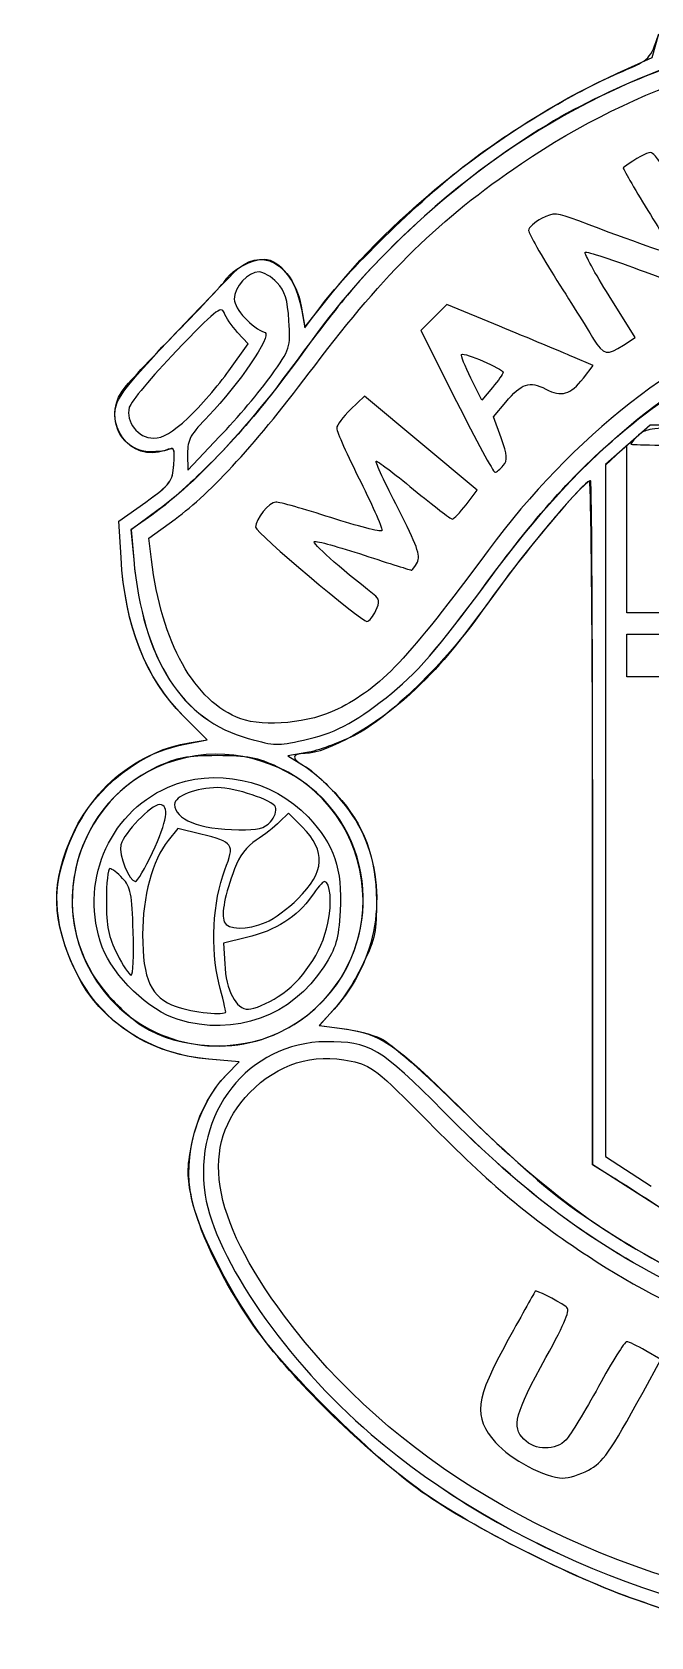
# Model space of a CAD drawing. Extents: x 1 to 120, y 2 to 120.
# Drawn here: x 0.7 to 41.7, y 7.3 to 113.5 of the extents above; entities that cross this region are included whole.
import ezdxf

# ---------------------------------------------------------------- set-up
doc = ezdxf.new("R2010")
doc.units = 0
doc.layers.get('0').update_dxf_attribs({"linetype": 'CONTINUOUS'})

msp = doc.modelspace()

# ---------------------------------------------------------------- linework, layer by layer
at = {"color": 7}
for points in [[(39.465735, 110.802949), (41.761447, 111.837557), (42.206012, 113.421556)], [(18.53589, 95.388526), (18.767778, 93.99123), (20.587135, 96.25894)], [(39.860426, 92.799896), (40.633077, 93.309406), (38.912379, 96.059805)], [(18.574509, 95.070258), (18.767778, 93.945862), (19.896667, 95.444598)], [(18.574509, 95.070258), (18.767778, 93.945862), (19.896667, 95.444598)], [(31.659991, 94.0481), (28.183315, 95.482461), (27.321256, 94.620401), (26.459197, 93.758343), (28.813853, 89.071394)], [(13.759799, 91.103989), (15.031253, 92.884645), (14.330331, 93.643989)], [(13.759799, 91.103989), (15.031253, 92.884645), (14.330331, 93.643989)], [(39.860426, 92.799896), (39.860426, 92.799896)], [(37.204749, 90.608314), (37.86172, 91.441222), (36.499193, 92.027482)], [(16.546257, 90.770521), (16.546256, 90.770521)], [(16.546257, 90.770521), (16.546256, 90.770521)], [(31.195371, 89.989084), (30.499631, 89.162247), (29.765286, 90.611407), (29.765286, 90.611407)], [(29.447738, 82.23454), (30.175801, 83.189081), (26.447345, 86.301419), (22.718889, 89.41376), (21.801667, 88.537074)], [(31.771161, 86.659596), (31.270298, 88.052447), (32.074592, 89.021186)], [(11.054041, 87.982778), (11.054041, 87.982778)], [(11.054041, 87.982778), (11.054041, 87.982778)], [(71.30308, 31.997946), (81.985556, 38.878118), (82.126667, 61.964818), (82.267778, 85.051516), (80.715556, 86.270025), (79.163333, 87.488533), (60.390707, 87.488711), (41.618083, 87.488889), (40.141263, 86.197003), (38.664444, 84.905119), (38.664444, 61.986657), (38.664444, 39.068197), (41.698333, 37.115561)], [(11.018158, 85.609659), (11.02965, 84.525556), (13.138868, 86.738426)], [(11.018158, 85.609659), (11.02965, 84.525556), (13.138868, 86.738426)], [(45.875234, 76.341111), (46.257447, 75.071111), (43.166501, 75.071111), (40.075556, 75.071111), (40.075556, 80.623639), (40.075556, 86.176169), (39.37, 85.513333), (38.664444, 84.850498), (38.664444, 61.959346), (38.664444, 39.068197), (41.698333, 37.115561)], [(31.9059, 84.825594), (31.9059, 84.825594)], [(6.616962, 78.74), (6.476088, 81.138889), (8.247488, 82.409459)], [(6.616962, 78.74), (6.476088, 81.138889), (8.247488, 82.409459)], [(6.616962, 78.74), (6.476088, 81.138889), (8.247488, 82.409459)], [(9.082818, 81.894505), (7.27611, 80.574444), (7.455448, 78.611092)], [(8.644962, 81.548187), (7.271035, 80.574444), (7.452911, 78.611092)], [(8.630867, 78.604878), (8.464356, 80.021975), (10.199571, 81.285591)], [(23.477955, 75.216961), (23.477955, 75.216961)], [(40.075556, 72.248889), (40.075556, 73.66), (60.536667, 73.66), (80.997778, 73.66), (80.997778, 72.248889), (80.997778, 70.837778), (60.536667, 70.837778), (40.075556, 70.837778), (40.075556, 72.248889), (40.075556, 72.248889)], [(11.11524, 66.473205), (12.322779, 66.654288), (10.72858, 68.252142)], [(10.745452, 66.346307), (12.318681, 66.658386), (10.73433, 68.254191)], [(10.745452, 66.346307), (12.318681, 66.658386), (10.73433, 68.254191)], [(14.534444, 68.06129), (14.534444, 68.06129)], [(18.683331, 66.639217), (18.683331, 66.639217)], [(18.683331, 66.639217), (18.683331, 66.639217)], [(18.913818, 65.818086), (17.648735, 65.602725), (18.693984, 64.956724)], [(18.913818, 65.818086), (17.648735, 65.602725), (18.693984, 64.956724)], [(18.600228, 60.899212), (17.705409, 61.814456), (17.107705, 61.223672)], [(11.890288, 60.421159), (10.375019, 60.80171), (9.72781, 59.99003)], [(16.500487, 61.231709), (16.500487, 61.231709)], [(39.158839, 37.6878), (37.818788, 38.523333), (37.818224, 61.171667)], [(46.022192, 33.302222), (37.830842, 38.523333), (37.824323, 61.171667)], [(46.022192, 33.302222), (37.830842, 38.523333), (37.824323, 61.171667)], [(8.6989, 59.202204), (8.6989, 59.202204)], [(16.212106, 54.58526), (16.212106, 54.585263)], [(7.422111, 53.956955), (7.422111, 53.956955)], [(14.920502, 53.565346), (13.405556, 53.191308), (13.475218, 51.842255)], [(17.022994, 49.667307), (17.022994, 49.667307)], [(20.766955, 48.887753), (19.739698, 47.750702), (21.229293, 47.554196)], [(10.391344, 48.141348), (10.391344, 48.141348)], [(13.546667, 48.660538), (13.546667, 48.660538)], [(20.720432, 48.836247), (19.72952, 47.739424), (21.247801, 47.549729)], [(20.720432, 48.836247), (19.72952, 47.739424), (21.247801, 47.549729)], [(17.04306, 47.269603), (17.04306, 47.269603)], [(17.076765, 47.285546), (17.076765, 47.285546)], [(13.585809, 44.478406), (14.422353, 45.353481), (12.405783, 45.52254)], [(13.585809, 44.478406), (14.422353, 45.353481), (12.420874, 45.521276)], [(13.585809, 44.478406), (14.422353, 45.353481), (12.420874, 45.521276)], [(41.153472, 23.465175), (42.33994, 25.622569), (41.332729, 26.216841)], [(37.539851, 18.307341), (37.539851, 18.307332)]]:
    msp.add_lwpolyline(points, dxfattribs=at)
for points in [[(50.902675, 113.521511), (40.770545, 111.466708), (31.963112, 106.719199), (24.56924, 99.326883)], [(33.102844, 104.817769), (40.880891, 110.078497), (49.219406, 112.769609), (58.702222, 113.079525)], [(50.925061, 113.525794), (45.386481, 112.40211), (39.179379, 110.0385), (34.82561, 107.395263)], [(39.789543, 110.926367), (41.607181, 111.696545), (41.634102, 111.72415), (42.192222, 113.390127)], [(39.789543, 110.926367), (41.607181, 111.696545), (41.634102, 111.72415), (42.192222, 113.390127)], [(20.587135, 96.25894), (25.223318, 102.037642), (32.562955, 107.692074), (39.465735, 110.802949)], [(29.798185, 105.027792), (32.883791, 107.334887), (36.876395, 109.691992), (39.789543, 110.926367)], [(29.798185, 105.027792), (32.883791, 107.334887), (36.876395, 109.691992), (39.789543, 110.926367)], [(34.82561, 107.395263), (28.844181, 103.76385), (22.977491, 98.393845), (19.266296, 93.153224)], [(41.649627, 105.551111), (41.392698, 105.551111), (40.753081, 105.194946), (39.850116, 104.54907)], [(45.769665, 99.417878), (42.68549, 104.444092), (41.941843, 105.551111), (41.649627, 105.551111)], [(19.433156, 91.432899), (24.099175, 97.634897), (27.709338, 101.169839), (33.102844, 104.817769)], [(19.896667, 95.444598), (21.755102, 97.911893), (26.761187, 102.757037), (29.798185, 105.027792)], [(19.896667, 95.444598), (21.755102, 97.911893), (26.761187, 102.757037), (29.798185, 105.027792)], [(39.850116, 104.54907), (39.803736, 104.515895), (40.532248, 103.244376), (41.469028, 101.723472)], [(34.44573, 101.184227), (33.972023, 100.939263), (33.58519, 100.58335), (33.586101, 100.393308)], [(36.915175, 101.018524), (35.412629, 101.589482), (35.250453, 101.600365), (34.44573, 101.184227)], [(43.081104, 98.86703), (42.995678, 98.781602), (40.625045, 99.608794), (36.915175, 101.018524)], [(41.469028, 101.723472), (42.405808, 100.202568), (43.131243, 98.91717), (43.081104, 98.86703)], [(33.586101, 100.393308), (33.586948, 100.203266), (34.429302, 98.714278), (35.457852, 97.084444)], [(14.01625, 97.547797), (15.839591, 99.466343), (18.022851, 98.279682), (18.574509, 95.070258)], [(14.01625, 97.547797), (15.839591, 99.466343), (18.022851, 98.279682), (18.574509, 95.070258)], [(24.56924, 99.326883), (22.064817, 96.822986), (21.163393, 95.724519), (16.945233, 90.03634)], [(38.912379, 96.059805), (37.965998, 97.572524), (37.253068, 98.871587), (37.328094, 98.946612)], [(37.328094, 98.946612), (37.403117, 99.021637), (39.189254, 98.436613), (41.297281, 97.64656)], [(13.619367, 97.224376), (13.929191, 97.778001), (15.329758, 98.495556), (16.100532, 98.495556)], [(16.100532, 98.495556), (17.079705, 98.495556), (18.272892, 96.973287), (18.53589, 95.388526)], [(10.270605, 93.626037), (11.981757, 95.371634), (13.4887, 96.990887), (13.619367, 97.224376)], [(11.266454, 94.666497), (12.44296, 95.897792), (13.680368, 97.194377), (14.01625, 97.547797)], [(11.266454, 94.666497), (12.44296, 95.897792), (13.680368, 97.194377), (14.01625, 97.547797)], [(15.755249, 97.648889), (15.024858, 97.648889), (14.111111, 96.64332), (14.111111, 95.839532)], [(15.755249, 97.648889), (15.024858, 97.648889), (14.111111, 96.64332), (14.111111, 95.839532)], [(16.941899, 96.934216), (16.572628, 97.327286), (16.038636, 97.648889), (15.755249, 97.648889)], [(16.941899, 96.934216), (16.572628, 97.327286), (16.038636, 97.648889), (15.755249, 97.648889)], [(17.728863, 94.404643), (17.63826, 95.827534), (17.46828, 96.373909), (16.941899, 96.934216)], [(17.728863, 94.404643), (17.63826, 95.827534), (17.46828, 96.373909), (16.941899, 96.934216)], [(35.457852, 97.084444), (36.486403, 95.454611), (37.5777, 93.708361), (37.88296, 93.203889)], [(41.297281, 97.64656), (45.012404, 96.254195), (45.156445, 96.223742), (45.989474, 96.65452)], [(14.111111, 95.839532), (14.111111, 95.198113), (15.282192, 93.924916), (16.146795, 93.626339)], [(14.111111, 95.839532), (14.111111, 95.198113), (15.282192, 93.924916), (16.146795, 93.626339)], [(6.208889, 88.207195), (6.208889, 89.245124), (6.765202, 89.955624), (11.266454, 94.666497)], [(6.208889, 88.207195), (6.208889, 89.245124), (6.765202, 89.955624), (11.266454, 94.666497)], [(13.433527, 94.955225), (13.266129, 95.426861), (12.807923, 95.057495), (10.28261, 92.415225)], [(13.433527, 94.955225), (13.266129, 95.426861), (12.807923, 95.057495), (10.28261, 92.415225)], [(14.330331, 93.643989), (13.944825, 94.061627), (13.541263, 94.651685), (13.433527, 94.955225)], [(14.330331, 93.643989), (13.944825, 94.061627), (13.541263, 94.651685), (13.433527, 94.955225)], [(50.8, 94.780828), (43.814388, 92.501613), (36.481461, 86.760225), (30.903333, 79.202537)], [(39.96896, 87.187185), (44.719296, 91.128672), (49.445903, 93.501077), (54.751111, 94.606731)], [(6.684154, 89.754425), (6.94555, 90.138213), (8.559453, 91.880439), (10.270605, 93.626037)], [(16.146795, 93.626339), (16.626159, 93.460799), (14.350302, 90.103362), (12.434397, 88.149659)], [(16.146795, 93.626339), (16.626159, 93.460799), (14.350302, 90.103362), (12.434397, 88.149659)], [(16.546256, 90.770521), (17.818715, 92.553711), (17.842139, 92.625692), (17.728863, 94.404643)], [(16.546256, 90.770521), (17.818715, 92.553711), (17.842139, 92.625692), (17.728863, 94.404643)], [(30.896162, 77.187778), (37.430764, 86.083809), (43.713064, 91.163202), (51.274641, 93.664272)], [(36.499193, 92.027482), (35.749803, 92.349924), (33.572162, 93.259202), (31.659991, 94.0481)], [(19.266296, 93.153224), (15.582921, 87.951891), (11.710498, 83.720821), (8.644962, 81.548187)], [(37.88296, 93.203889), (38.520455, 92.150362), (38.791473, 92.094993), (39.860426, 92.799896)], [(10.28261, 92.415225), (8.657341, 90.714686), (7.252372, 89.036658), (7.160455, 88.686276)], [(10.28261, 92.415225), (8.657341, 90.714686), (7.252372, 89.036658), (7.160455, 88.686276)], [(10.199571, 81.285591), (12.601079, 83.034412), (15.565972, 86.292701), (19.433156, 91.432899)], [(29.765286, 90.611407), (29.361395, 91.408448), (29.085004, 92.114632), (29.15108, 92.180712)], [(29.15108, 92.180712), (29.311992, 92.341621), (31.891111, 91.227315), (31.891111, 90.99688)], [(11.054041, 87.982778), (11.842908, 88.720083), (13.060499, 90.124627), (13.759799, 91.103989)], [(11.054041, 87.982778), (11.842908, 88.720083), (13.060499, 90.124627), (13.759799, 91.103989)], [(13.138868, 86.738426), (14.298938, 87.955504), (15.832263, 89.769947), (16.546257, 90.770521)], [(13.138868, 86.738426), (14.298938, 87.955504), (15.832263, 89.769947), (16.546257, 90.770521)], [(31.891111, 90.99688), (31.891111, 90.897354), (31.578028, 90.443849), (31.195371, 89.989084)], [(32.074592, 89.021186), (33.111355, 90.269926), (33.63915, 90.443259), (34.713333, 89.887778)], [(34.713333, 89.887778), (35.76806, 89.342358), (36.335688, 89.506521), (37.204749, 90.608314)], [(9.526902, 85.823103), (7.243587, 84.954988), (5.272172, 87.681319), (6.684154, 89.754425)], [(16.945233, 90.03634), (14.816176, 87.165313), (11.268194, 83.491239), (9.082818, 81.894505)], [(8.492879, 85.742269), (7.188611, 85.787078), (6.208889, 86.844412), (6.208889, 88.207195)], [(8.492879, 85.742269), (7.188611, 85.787078), (6.208889, 86.844412), (6.208889, 88.207195)], [(7.160455, 88.686276), (6.903675, 87.70745), (7.741154, 86.642222), (8.767486, 86.642222)], [(7.160455, 88.686276), (6.903675, 87.70745), (7.741154, 86.642222), (8.767486, 86.642222)], [(21.801667, 88.537074), (21.297194, 88.054894), (20.884444, 87.492685), (20.884444, 87.287715)], [(28.813853, 89.071394), (30.108914, 86.49357), (31.252044, 84.384444), (31.354144, 84.384444)], [(8.767486, 86.642222), (9.394752, 86.642222), (9.998377, 86.996112), (11.054041, 87.982778)], [(8.767486, 86.642222), (9.394752, 86.642222), (9.998377, 86.996112), (11.054041, 87.982778)], [(12.434397, 88.149659), (11.210028, 86.901133), (11.008304, 86.539347), (11.018158, 85.609659)], [(12.434397, 88.149659), (11.210028, 86.901133), (11.008304, 86.539347), (11.018158, 85.609659)], [(20.884444, 87.287715), (20.884444, 87.082746), (21.590721, 85.506769), (22.453947, 83.785543)], [(30.898126, 77.187778), (34.200888, 81.680527), (36.844391, 84.594641), (39.96896, 87.187185)], [(60.334929, 87.479499), (42.45759, 87.470525), (41.599609, 87.446612), (40.992778, 86.940373)], [(10.107016, 84.90642), (10.172317, 85.815162), (10.106, 86.077721), (9.851006, 85.92012)], [(10.107016, 84.90642), (10.172317, 85.815162), (10.106, 86.077721), (9.851006, 85.92012)], [(31.9059, 84.825594), (32.208518, 85.190228), (32.185147, 85.508341), (31.771161, 86.659596)], [(40.992778, 86.940373), (40.643528, 86.649018), (40.357778, 86.335743), (40.357778, 86.244207)], [(40.357778, 86.244207), (40.357778, 86.152671), (49.374778, 86.077778), (60.395556, 86.077778)], [(9.851006, 85.92012), (9.661731, 85.803142), (9.050574, 85.723109), (8.492879, 85.742269)], [(9.851006, 85.92012), (9.661731, 85.803142), (9.050574, 85.723109), (8.492879, 85.742269)], [(10.105631, 84.878071), (10.189212, 86.032456), (10.168122, 86.066895), (9.526902, 85.823103)], [(24.948537, 81.977278), (24.090274, 83.643394), (23.435182, 85.053701), (23.492777, 85.111294)], [(23.492777, 85.111294), (23.550371, 85.16889), (24.666723, 84.33041), (25.97356, 83.248006)], [(8.247488, 82.409459), (9.904679, 83.598108), (10.024571, 83.759099), (10.107016, 84.90642)], [(8.247488, 82.409459), (9.904679, 83.598108), (10.024571, 83.759099), (10.107016, 84.90642)], [(8.247488, 82.409459), (9.892634, 83.58947), (10.025071, 83.765418), (10.105631, 84.878071)], [(31.354144, 84.384444), (31.456241, 84.384444), (31.704531, 84.582962), (31.9059, 84.825594)], [(22.453947, 83.785543), (23.317174, 82.064318), (23.954117, 80.58671), (23.869375, 80.501967)], [(25.97356, 83.248006), (27.280396, 82.165602), (28.432887, 81.28), (28.534651, 81.28)], [(37.687987, 83.82), (37.214336, 83.82), (32.919269, 78.663913), (30.517632, 75.212222)], [(37.687987, 83.82), (37.214336, 83.82), (32.919269, 78.663913), (30.517632, 75.212222)], [(37.606111, 83.800764), (37.267495, 83.769987), (33.771673, 79.661204), (31.859615, 77.046667)], [(37.818224, 61.171667), (37.818004, 73.62825), (37.722528, 83.811344), (37.606111, 83.800764)], [(37.824323, 61.171667), (37.820738, 73.62825), (37.759378, 83.82), (37.687987, 83.82)], [(37.824323, 61.171667), (37.820738, 73.62825), (37.759378, 83.82), (37.687987, 83.82)], [(16.859873, 82.408889), (16.433952, 82.408889), (15.522222, 81.268234), (15.522222, 80.735368)], [(20.50062, 81.378391), (18.732546, 81.945164), (17.09421, 82.408889), (16.859873, 82.408889)], [(26.226799, 78.420654), (26.450072, 78.837844), (26.183101, 79.580661), (24.948537, 81.977278)], [(28.534651, 81.28), (28.636412, 81.28), (29.047302, 81.709542), (29.447738, 82.23454)], [(23.869375, 80.501967), (23.784633, 80.417227), (22.268694, 80.811616), (20.50062, 81.378391)], [(15.522222, 80.735368), (15.522222, 80.403519), (22.4948, 74.506667), (22.887184, 74.506667)], [(23.356322, 76.275294), (21.05604, 78.073295), (19.201064, 79.731097), (19.411139, 79.801122)], [(19.411139, 79.801122), (19.552602, 79.848275), (21.037623, 79.438314), (22.711186, 78.890094)], [(10.72858, 68.252142), (8.228255, 70.758205), (6.88439, 74.186119), (6.616962, 78.74)], [(10.73433, 68.254191), (8.239223, 70.767341), (6.882207, 74.22329), (6.616962, 78.74)], [(10.73433, 68.254191), (8.239223, 70.767341), (6.882207, 74.22329), (6.616962, 78.74)], [(30.903333, 79.202537), (25.555475, 71.956837), (23.860571, 70.168), (20.946019, 68.693369)], [(22.711186, 78.890094), (24.384748, 78.341875), (25.796903, 77.893333), (25.849306, 77.893333)], [(7.452911, 78.611092), (8.067648, 71.975006), (10.649694, 67.937719), (15.034311, 66.756816)], [(7.455448, 78.611092), (8.060575, 71.98634), (10.648858, 67.937944), (15.034311, 66.756816)], [(14.534444, 68.06129), (11.469029, 69.190977), (9.277011, 73.105845), (8.630867, 78.604878)], [(25.849306, 77.893333), (25.90171, 77.893333), (26.071582, 78.130629), (26.226799, 78.420654)], [(24.158324, 69.454787), (26.18394, 71.06005), (27.522262, 72.59559), (30.898126, 77.187778)], [(24.158324, 69.454787), (26.185537, 71.061318), (27.526151, 72.599934), (30.896162, 77.187778)], [(31.859615, 77.046667), (28.448409, 72.382205), (27.826952, 71.634627), (25.741956, 69.687471)], [(23.477955, 75.216961), (23.741947, 75.79636), (23.719532, 75.991393), (23.356322, 76.275294)], [(30.517632, 75.212222), (28.184946, 71.859634), (24.252182, 68.030973), (22.013345, 66.933053)], [(30.517632, 75.212222), (28.184946, 71.859634), (24.252182, 68.030973), (22.013345, 66.933053)], [(22.887184, 74.506667), (23.034111, 74.506667), (23.299958, 74.8263), (23.477955, 75.216961)], [(18.683331, 66.639217), (20.629816, 67.051786), (22.043368, 67.77872), (24.158324, 69.454787)], [(18.683331, 66.639217), (20.629816, 67.051786), (22.043368, 67.77872), (24.158324, 69.454787)], [(25.741956, 69.687471), (23.546076, 67.63676), (20.230948, 65.757778), (18.808719, 65.757778)], [(20.946019, 68.693369), (19.152924, 67.786146), (16.098209, 67.485), (14.534444, 68.06129)], [(2.504222, 57.495144), (3.436345, 62.136525), (6.58819, 65.521637), (10.745452, 66.346307)], [(2.504222, 57.495144), (3.436345, 62.136525), (6.58819, 65.521637), (10.745452, 66.346307)], [(3.512765, 60.591581), (4.872847, 63.523345), (8.101641, 66.021289), (11.11524, 66.473205)], [(20.768211, 61.829507), (18.871882, 64.41322), (15.490172, 65.945755), (12.257774, 65.686288)], [(15.034311, 66.756816), (16.887804, 66.257616), (16.883601, 66.257751), (18.683331, 66.639217)], [(15.034311, 66.756816), (16.887804, 66.257616), (16.883601, 66.257751), (18.683331, 66.639217)], [(22.013345, 66.933053), (21.0044, 66.438269), (19.609613, 65.936532), (18.913818, 65.818086)], [(22.013345, 66.933053), (21.0044, 66.438269), (19.609613, 65.936532), (18.913818, 65.818086)], [(12.257774, 65.686288), (4.620705, 65.073256), (0.733318, 56.226877), (5.411394, 50.106241)], [(8.989353, 64.869354), (3.128124, 62.121404), (1.525692, 54.468717), (5.81301, 49.700188)], [(12.982222, 65.616667), (10.977121, 65.616667), (10.321675, 65.493993), (8.989353, 64.869354)], [(9.692551, 63.50957), (12.77026, 64.870968), (16.655549, 64.055109), (18.992522, 61.556697)], [(16.988789, 64.863083), (15.641704, 65.494515), (14.99227, 65.616667), (12.982222, 65.616667)], [(17.04306, 47.269603), (24.51505, 50.80442), (24.482518, 61.350463), (16.988789, 64.863083)], [(18.808719, 65.757778), (17.859114, 65.757778), (17.854526, 65.399869), (18.797662, 64.895118)], [(18.693984, 64.956724), (20.113733, 64.079272), (21.965071, 61.937296), (22.636266, 60.395556)], [(18.693984, 64.956724), (20.113733, 64.079272), (21.965071, 61.937296), (22.636266, 60.395556)], [(18.797662, 64.895118), (19.202154, 64.678639), (20.145687, 63.831256), (20.894404, 63.012041)], [(5.376935, 52.942126), (3.824395, 57.091659), (5.729473, 61.756533), (9.692551, 63.50957)], [(13.001554, 63.498425), (11.593977, 63.495369), (10.16, 62.937221), (10.16, 62.392402)], [(16.841182, 62.204179), (16.666572, 62.659206), (14.169346, 63.500962), (13.001554, 63.498425)], [(20.894404, 63.012041), (22.712328, 61.022941), (23.483264, 58.963543), (23.513935, 56.014493)], [(9.18163, 62.371111), (8.602915, 62.371111), (6.816149, 60.523298), (6.613283, 59.715016)], [(8.6989, 59.202204), (9.672604, 61.277517), (9.839195, 62.371111), (9.18163, 62.371111)], [(10.16, 62.392402), (10.16, 61.383156), (11.766926, 60.745999), (14.420148, 60.703231)], [(16.500487, 61.231709), (16.776204, 61.536374), (16.929516, 61.973985), (16.841182, 62.204179)], [(17.076765, 47.285546), (22.59746, 49.897256), (24.377776, 56.911536), (20.768211, 61.829507)], [(3.689312, 51.183148), (1.971644, 54.763252), (1.926442, 57.172135), (3.512765, 60.591581)], [(14.420148, 60.703231), (15.652163, 60.683363), (16.109355, 60.799514), (16.500487, 61.231709)], [(17.107705, 61.223672), (16.778967, 60.898741), (16.081484, 60.357238), (15.557743, 60.020333)], [(18.312529, 56.130309), (20.119759, 57.937535), (20.199734, 59.263201), (18.600228, 60.899212)], [(18.992522, 61.556697), (20.738901, 59.689675), (21.27137, 58.129226), (21.110473, 55.349837)], [(6.613283, 59.715016), (6.445256, 59.045546), (7.142987, 57.291111), (7.577259, 57.291111)], [(9.72781, 59.99003), (8.693018, 58.692277), (8.043333, 56.290707), (8.043333, 53.763333)], [(13.487289, 58.058058), (14.144775, 59.778815), (14.082798, 59.870523), (11.890288, 60.421159)], [(15.557743, 60.020333), (14.927937, 59.6152), (14.441182, 58.968931), (14.120266, 58.111782)], [(22.636266, 60.395556), (24.330772, 56.503254), (23.585688, 52.007742), (20.720432, 48.836247)], [(22.636266, 60.395556), (24.330772, 56.503254), (23.585688, 52.007742), (20.720432, 48.836247)], [(7.577259, 57.291111), (7.701001, 57.291111), (8.20574, 58.151104), (8.6989, 59.202204)], [(4.234581, 50.267856), (2.754299, 52.55814), (2.079098, 55.378294), (2.504222, 57.495144)], [(4.234581, 50.267856), (2.754299, 52.55814), (2.079098, 55.378294), (2.504222, 57.495144)], [(5.877471, 58.137778), (5.749307, 58.137778), (5.644444, 57.181056), (5.644444, 56.01173)], [(6.724002, 57.484732), (6.386575, 57.843908), (6.005636, 58.137778), (5.877471, 58.137778)], [(7.422111, 53.956955), (7.348679, 56.452033), (7.256482, 56.917934), (6.724002, 57.484732)], [(13.088374, 50.565538), (12.519731, 52.782436), (12.689439, 55.969941), (13.487289, 58.058058)], [(14.120266, 58.111782), (13.487037, 56.420461), (13.239962, 55.143298), (13.443423, 54.613088)], [(20.077738, 57.289184), (19.978149, 57.288055), (19.583991, 56.828219), (19.201832, 56.267172)], [(20.30344, 54.514609), (20.588503, 55.843813), (20.470587, 57.293366), (20.077738, 57.289184)], [(5.644444, 56.01173), (5.644444, 54.299589), (5.782731, 53.612785), (6.354754, 52.483952)], [(19.201832, 56.267172), (18.318053, 54.969706), (16.84603, 54.040752), (14.920502, 53.565346)], [(16.212106, 54.585263), (16.736793, 54.804491), (17.681984, 55.499762), (18.312529, 56.130309)], [(21.110473, 55.349837), (20.998584, 53.417007), (20.853803, 52.918332), (20.033307, 51.639701)], [(23.513935, 56.014493), (23.53441, 54.045858), (23.423637, 53.506805), (22.665849, 51.88745)], [(13.443423, 54.613088), (13.650333, 54.073888), (14.956789, 54.060759), (16.212106, 54.58526)], [(17.022994, 49.667307), (18.597451, 50.665798), (19.886518, 52.570569), (20.30344, 54.514609)], [(7.285891, 51.082222), (7.407346, 51.082222), (7.468645, 52.375853), (7.422111, 53.956955)], [(8.043333, 53.763333), (8.043333, 50.802469), (8.608249, 49.586845), (10.255497, 49.00304)], [(10.391344, 48.141348), (8.454974, 48.737235), (6.110309, 50.982008), (5.376935, 52.942126)], [(6.354754, 52.483952), (6.745425, 51.713), (7.164436, 51.082222), (7.285891, 51.082222)], [(12.405783, 45.52254), (8.560224, 45.84494), (5.205109, 48.023803), (3.689312, 51.183148)], [(20.033307, 51.639701), (17.935315, 48.370261), (14.131853, 46.990268), (10.391344, 48.141348)], [(13.475218, 51.842255), (13.567016, 50.064532), (14.214493, 48.824444), (15.050883, 48.824444)], [(22.665849, 51.88745), (22.186449, 50.862995), (21.331946, 49.513132), (20.766955, 48.887753)], [(12.420874, 45.521276), (8.908741, 45.815721), (6.035294, 47.481803), (4.234581, 50.267856)], [(12.420874, 45.521276), (8.908741, 45.815721), (6.035294, 47.481803), (4.234581, 50.267856)], [(5.411394, 50.106241), (8.105869, 46.580882), (13.056721, 45.383763), (17.076765, 47.285546)], [(13.546667, 48.660538), (13.546667, 48.725613), (13.340435, 49.582863), (13.088374, 50.565538)], [(5.81301, 49.700188), (6.509922, 48.925054), (7.49768, 48.032789), (8.008026, 47.717377)], [(10.255497, 49.00304), (11.342162, 48.617914), (13.546667, 48.388499), (13.546667, 48.660538)], [(15.050883, 48.824444), (15.404563, 48.824444), (16.292013, 49.203734), (17.022994, 49.667307)], [(8.008026, 47.717377), (10.532214, 46.157343), (14.297483, 45.970738), (17.04306, 47.269603)], [(21.229293, 47.554196), (23.793379, 47.215947), (24.760447, 46.564293), (29.068889, 42.271535)], [(21.247801, 47.549729), (22.082855, 47.445397), (23.235072, 47.149774), (23.808282, 46.892794)], [(21.247801, 47.549729), (22.082855, 47.445397), (23.235072, 47.149774), (23.808282, 46.892794)], [(23.808282, 46.892794), (24.382339, 46.635433), (26.78039, 44.518792), (29.146915, 42.180645)], [(23.808282, 46.892794), (24.382339, 46.635433), (26.78039, 44.518792), (29.146915, 42.180645)], [(20.178889, 46.674075), (15.042401, 46.639186), (11.337528, 41.934158), (12.186008, 36.523464)], [(20.178889, 46.674075), (15.042401, 46.639186), (11.337528, 41.934158), (12.186008, 36.523464)], [(15.137483, 43.303568), (16.992916, 45.214046), (19.299216, 45.931717), (21.840856, 45.389509)], [(27.94, 42.069317), (23.744079, 46.303432), (23.086093, 46.693822), (20.178889, 46.674075)], [(27.94, 42.069317), (23.744079, 46.303432), (23.086093, 46.693822), (20.178889, 46.674075)], [(21.840856, 45.389509), (23.177939, 45.10427), (23.5514, 44.810429), (26.952222, 41.367845)], [(11.278333, 36.311476), (10.69213, 39.126787), (11.624504, 42.426766), (13.585809, 44.478406)], [(11.278333, 36.311476), (10.69213, 39.126787), (11.624504, 42.426766), (13.585809, 44.478406)], [(11.232233, 39.566418), (11.603085, 41.560572), (12.413662, 43.252271), (13.585809, 44.478406)], [(17.434142, 28.504444), (12.49885, 35.132826), (11.769087, 39.835243), (15.137483, 43.303568)], [(43.744444, 30.32147), (37.729555, 33.317369), (33.490225, 36.468575), (27.94, 42.069317)], [(43.744444, 30.325703), (37.745927, 33.304881), (33.495717, 36.463032), (27.94, 42.069317)], [(29.068889, 42.271535), (35.115263, 36.247172), (39.843281, 32.909538), (46.318337, 30.094693)], [(29.146915, 42.180645), (31.50995, 39.845945), (34.522845, 37.135065), (35.842234, 36.156468)], [(29.146915, 42.180645), (31.50995, 39.845945), (34.522845, 37.135065), (35.842234, 36.156468)], [(26.952222, 41.367845), (31.10307, 37.166028), (33.66183, 35.013937), (37.535556, 32.466548)], [(11.373248, 36.003622), (10.995208, 37.535547), (10.970525, 38.159157), (11.232233, 39.566418)], [(53.478757, 28.470682), (47.681645, 32.225062), (40.30157, 36.975296), (39.158839, 37.6878)], [(16.244768, 26.745116), (14.006938, 29.694358), (11.751586, 34.038625), (11.278333, 36.311476)], [(16.244768, 26.745116), (14.006938, 29.694358), (11.751586, 34.038625), (11.278333, 36.311476)], [(12.186008, 36.523464), (12.849706, 32.291113), (17.561226, 25.493737), (23.176084, 20.667926)], [(12.186008, 36.523464), (12.849706, 32.291113), (17.561226, 25.493737), (23.176084, 20.667926)], [(35.842234, 36.156468), (40.80604, 32.474783), (46.673457, 29.515712), (51.793809, 28.111724)], [(35.842234, 36.156468), (40.80604, 32.474783), (46.673457, 29.515712), (51.793809, 28.111724)], [(15.318778, 27.962519), (13.359002, 30.839385), (11.927904, 33.756002), (11.373248, 36.003622)], [(37.535556, 32.466548), (43.793972, 28.350972), (50.641668, 25.769466), (57.393318, 24.980386)], [(34.021917, 30.148042), (33.980933, 30.097789), (33.177582, 28.659675), (32.236689, 26.952231)], [(36.07253, 29.121602), (35.342139, 29.613561), (34.0951, 30.237769), (34.021917, 30.148042)], [(34.732485, 25.762444), (36.058475, 28.171194), (36.360292, 28.927781), (36.07253, 29.121602)], [(26.528889, 16.858319), (23.222553, 19.199174), (17.275701, 25.089843), (15.318778, 27.962519)], [(49.106667, 9.56816), (35.702085, 12.338798), (24.470906, 19.053666), (17.434142, 28.504444)], [(26.551483, 16.87002), (23.090042, 19.340937), (18.594996, 23.647741), (16.244768, 26.745116)], [(26.551483, 16.87002), (23.090042, 19.340937), (18.594996, 23.647741), (16.244768, 26.745116)], [(32.236689, 26.952231), (30.03344, 22.953969), (29.897019, 21.850294), (31.395168, 20.143998)], [(40.074461, 26.811111), (39.936383, 26.811111), (39.097464, 25.479364), (38.210199, 23.851672)], [(41.332729, 26.216841), (40.77876, 26.543689), (40.212541, 26.811111), (40.074461, 26.811111)], [(33.272823, 20.349408), (32.445827, 21.176403), (32.674261, 22.023538), (34.732485, 25.762444)], [(38.210199, 23.851672), (37.322932, 22.223981), (36.358717, 20.636481), (36.0675, 20.323895)], [(37.539851, 18.307332), (38.521984, 18.834055), (38.915343, 19.395511), (41.153472, 23.465175)], [(23.176084, 20.667926), (32.149076, 12.955894), (44.728776, 8.034009), (57.432222, 7.265004)], [(23.176084, 20.667926), (32.159118, 12.947263), (44.714561, 8.034869), (57.432222, 7.265004)], [(36.0675, 20.323895), (35.374258, 19.579785), (34.030169, 19.592053), (33.272823, 20.349408)], [(31.395168, 20.143998), (32.384619, 19.017073), (34.703199, 17.787205), (35.846625, 17.782766)], [(35.846625, 17.782766), (36.237102, 17.781355), (36.999054, 18.017307), (37.539851, 18.307341)], [(40.697607, 9.723975), (36.575845, 11.135772), (29.774571, 14.560403), (26.528889, 16.858319)], [(40.724836, 9.713595), (36.580129, 11.13203), (29.77911, 14.566008), (26.551483, 16.87002)], [(40.724836, 9.713595), (36.580129, 11.13203), (29.77911, 14.566008), (26.551483, 16.87002)], [(44.320573, 7.519616), (43.744667, 8.638492), (43.587487, 8.734126), (40.697607, 9.723975)], [(44.35359, 7.510213), (43.796842, 8.622784), (43.647837, 8.713258), (40.724836, 9.713595)], [(44.35359, 7.510213), (43.796842, 8.622784), (43.647837, 8.713258), (40.724836, 9.713595)]]:
    msp.add_open_spline(points, degree=3, dxfattribs=at)

doc.saveas('drawing.dxf')
